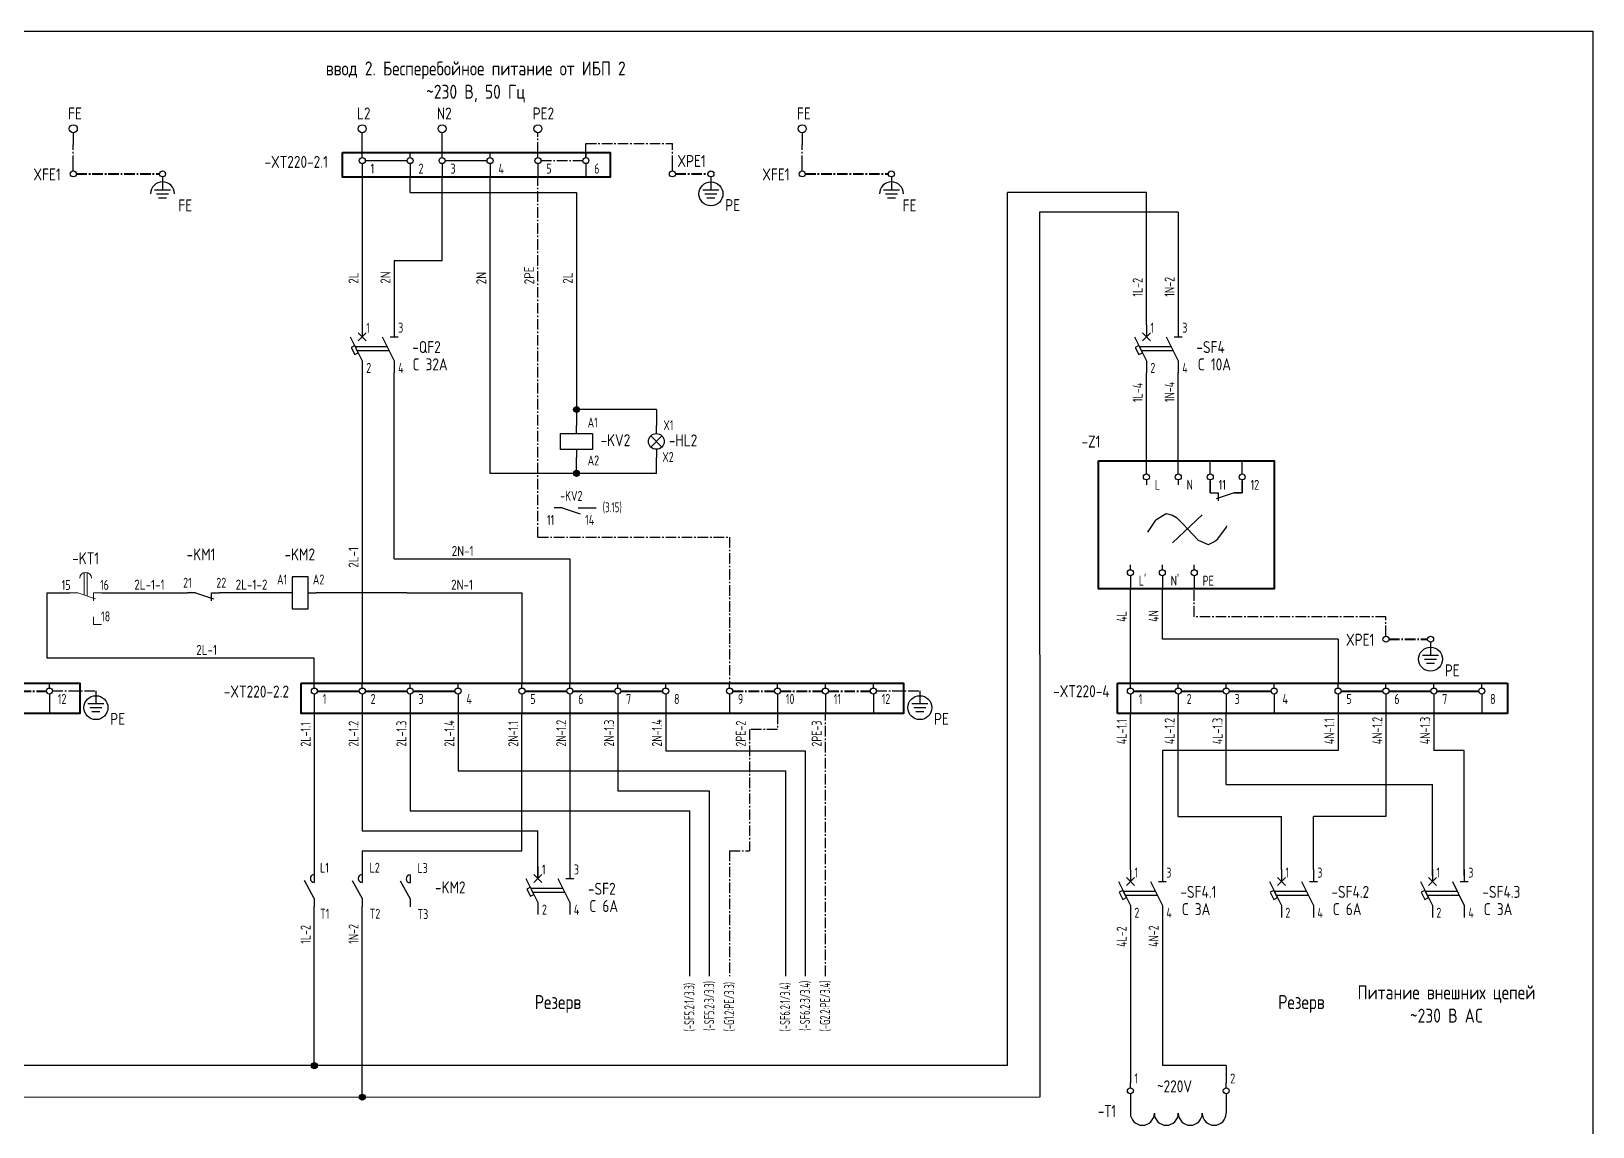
# Model space of a CAD drawing. Header units: millimetres. Extents: x 98 to 20644, y -7467 to -6136.
# Drawn here: x 295.9 to 687, y -7326.4 to -7052.1 of the extents above; entities that cross this region are included whole.
import ezdxf

# ---------------------------------------------------------------- set-up
doc = ezdxf.new("R2010")
doc.units = ezdxf.units.MM
doc.set_wipeout_variables(frame=1)
doc.linetypes.add('EPL_DASHLONGDOT', pattern=[1, 0.66, -0.12, 0.1, -0.12])
doc.layers.add('EPLAN108', color=5, linetype='Continuous', lineweight=30)
for name, color, linetype in [('Временный', 6, 'Continuous'), ('КИА_МАРКИРОВКА', 2, 'Continuous'), ('КИА_НАКЛЕЙКИ', 1, 'Continuous')]:
    doc.layers.add(name, color=color, linetype=linetype)
doc.styles.add('GOST 2.304 type A', font='')
doc.styles.add('GOST-A 3-1', font='', dxfattribs={"height": 3})
doc.styles.add('GOSTA-2.5-1', font='', dxfattribs={"width": 0.9, "height": 2.5})
doc.styles.get('GOST 2.304 type A').set_extended_font_data('GOST 2.304 type A')
doc.styles.get('GOST-A 3-1').set_extended_font_data('GOST type A')
doc.styles.get('GOSTA-2.5-1').set_extended_font_data('GOST Type AU')

# ---------------------------------------------------------------- blocks, each defined once
blk = doc.blocks.new('A$C5C8D51D3')
at = {"lineweight": 25}
for p, q in [((4, 6), (4, 8)), ((4, 2), (4, 0))]:
    blk.add_line(p, q, dxfattribs=at)
blk.add_lwpolyline([(0, 6), (8, 6), (8, 2), (0, 2)], close=True, dxfattribs=at)
blk = doc.blocks.new('A$C2BF74EC9')
at = {"color": 0}
for p, q in [((2, 8.39), (2, 6.39)), ((0, 6.39), (4, 6.39)), ((0.5, 5.39), (3.5, 5.39)), ((1, 4.39), (3, 4.39))]:
    blk.add_line(p, q, dxfattribs=at)
at = {"style": 'GOST-A 3-1'}
blk.add_text('FE', height=3, dxfattribs=at).set_placement((4.81, 1))
blk = doc.blocks.new('A$C5C167954')
at = {"color": 0}
for p, q in [((0.75, 2.75), (0.75, 4)), ((0.75, 1.25), (0.75, 0))]:
    blk.add_line(p, q, dxfattribs=at)
blk.add_wipeout([(0.75, 2.75), (0.81, 2.75), (0.86, 2.74), (0.92, 2.73), (0.97, 2.72), (1.01, 2.7), (1.04, 2.69), (1.09, 2.67), (1.13, 2.65), (1.21, 2.6), (1.26, 2.55), (1.31, 2.5), (1.38, 2.41), (1.41, 2.35), (1.43, 2.31), (1.46, 2.23), (1.48, 2.18), (1.5, 2.08), (1.5, 2), (1.5, 1.94), (1.49, 1.87), (1.47, 1.8), (1.45, 1.73), (1.43, 1.69), (1.41, 1.64), (1.38, 1.59), (1.34, 1.54), (1.32, 1.51), (1.29, 1.48), (1.25, 1.44), (1.2, 1.4), (1.16, 1.37), (1.11, 1.34), (1.05, 1.31), (0.98, 1.28), (0.91, 1.27), (0.83, 1.25), (0.8, 1.25), (0.75, 1.25), (0.69, 1.25), (0.57, 1.27), (0.5, 1.29), (0.43, 1.32), (0.36, 1.36), (0.28, 1.42), (0.24, 1.45), (0.18, 1.51), (0.13, 1.57), (0.09, 1.64), (0.07, 1.69), (0.04, 1.75), (0.03, 1.79), (0.02, 1.84), (0.01, 1.9), (0, 1.96), (0, 2.02), (0, 2.08), (0.01, 2.13), (0.03, 2.2), (0.04, 2.25), (0.06, 2.3), (0.1, 2.37), (0.13, 2.42), (0.18, 2.49), (0.23, 2.55), (0.29, 2.6), (0.34, 2.63), (0.39, 2.66), (0.44, 2.68), (0.49, 2.7), (0.54, 2.72), (0.62, 2.74), (0.71, 2.75)], dxfattribs=at)
blk.add_circle((0.75, 2), 0.75, dxfattribs=at)
blk = doc.blocks.new('A$C2D160E4F')
at = {"color": 0}
for p, q in [((3, 9.56), (3, 8.31)), ((3, 8.31), (3, 6.31)), ((1, 6.31), (5, 6.31)), ((1.5, 5.31), (4.5, 5.31)), ((2, 4.31), (4, 4.31))]:
    blk.add_line(p, q, dxfattribs=at)
blk.add_circle((3, 5.31), 3, dxfattribs=at)
at = {"style": 'GOST-A 3-1'}
blk.add_text('PE', height=3, dxfattribs=at).set_placement((6.57, 1))
blk = doc.blocks.new('A$C14F311A8')
at = {"color": 30, "lineweight": 40, "ltscale": 4}
for p, q in [((4.03, 9.47), (14.53, 9.47)), ((16.03, 9.47), (26.53, 9.47)), ((28.03, 9.47), (38.53, 9.47))]:
    blk.add_line(p, q, dxfattribs=at)
at = {"color": 5, "lineweight": 40, "ltscale": 8}
for p, q in [((56.03, 9.47), (66.53, 9.47)), ((68.03, 9.47), (78.53, 9.47)), ((80.03, 9.47), (90.53, 9.47))]:
    blk.add_line(p, q, dxfattribs=at)
at = {"color": 3, "linetype": 'EPL_DASHLONGDOT', "lineweight": 40, "ltscale": 4}
blk.add_line((108.03, 9.47), (118.53, 9.47), dxfattribs=at)
at = {"color": 3, "linetype": 'EPL_DASHLONGDOT', "lineweight": 25, "ltscale": 4}
blk.add_line((144.02, 9.55), (154.92, 9.55), dxfattribs=at)
at = {"color": 0}
blk.add_blockref('A$C2D160E4F', (151.92, 0), dxfattribs=at)
for p in [(2.53, 7.47), (14.53, 7.47), (26.53, 7.47), (38.53, 7.47), (54.53, 7.47), (66.53, 7.47), (78.53, 7.47), (90.53, 7.47), (106.53, 7.47), (118.53, 7.47)]:
    blk.add_blockref('A$C5C167954', p, dxfattribs=at)
at = {"color": 3, "linetype": 'EPL_DASHLONGDOT', "lineweight": 40, "ltscale": 4}
blk.add_line((120.03, 9.47), (130.53, 9.47), dxfattribs=at)
at = {"color": 0}
for p, q in [((3.28, 7.47), (3.28, 3.84)), ((15.28, 7.47), (15.28, 3.84)), ((27.28, 7.47), (27.28, 3.84)), ((39.28, 7.47), (39.28, 3.84)), ((55.28, 7.47), (55.28, 3.84)), ((67.28, 7.47), (67.28, 3.84)), ((79.28, 7.47), (79.28, 3.84)), ((91.28, 7.47), (91.28, 3.84)), ((107.28, 7.47), (107.28, 3.84)), ((119.28, 7.47), (119.28, 3.84))]:
    blk.add_line(p, q, dxfattribs=at)
at = {"color": 0, "lineweight": 40}
blk.add_lwpolyline([(0, 11.47), (150.85, 11.47), (150.85, 3.84), (0, 3.84)], close=True, dxfattribs=at)
at = {"style": 'GOSTA-2.5-1', "width": 0.9}
for s, p in [('1', (5.37, 6.23)), ('2', (17.37, 6.23)), ('3', (29.37, 6.23)), ('4', (41.37, 6.23)), ('5', (57.37, 6.23)), ('6', (69.37, 6.23)), ('7', (81.37, 6.23)), ('8', (93.37, 6.23)), ('9', (109.37, 6.23)), ('10', (121.37, 6.23))]:
    blk.add_text(s, height=2.5, dxfattribs=at).set_placement(p)
at = {"color": 0}
blk.add_blockref('A$C5C167954', (130.53, 7.47), dxfattribs=at)
at = {"color": 3, "linetype": 'EPL_DASHLONGDOT', "lineweight": 40, "ltscale": 4}
blk.add_line((132.03, 9.47), (142.53, 9.47), dxfattribs=at)
at = {"color": 0}
blk.add_line((131.28, 7.47), (131.28, 3.84), dxfattribs=at)
at = {"style": 'GOSTA-2.5-1', "width": 0.9}
blk.add_text('11', height=2.5, dxfattribs=at).set_placement((133.37, 6.23))
at = {"color": 0}
blk.add_blockref('A$C5C167954', (142.53, 7.47), dxfattribs=at)
blk.add_line((143.28, 7.47), (143.28, 3.84), dxfattribs=at)
at = {"style": 'GOSTA-2.5-1', "width": 0.9}
blk.add_text('12', height=2.5, dxfattribs=at).set_placement((145.37, 6.23))
blk = doc.blocks.new('A$C1AB80E3A')
at = {"color": 0, "lineweight": 25}
for p, q in [((1.98, 5.98), (1.98, 8)), ((0.58, 2.6), (3.38, 5.4)), ((0.58, 5.4), (3.38, 2.6)), ((1.98, 2.02), (1.98, 0))]:
    blk.add_line(p, q, dxfattribs=at)
blk.add_circle((1.98, 4), 1.98, dxfattribs=at)
blk = doc.blocks.new('A$C2EC3666A')
h = blk.add_hatch(color=7)
h.dxf.hatch_style = 1
edge = h.paths.add_edge_path()
edge.add_arc((0, 0), 0.75, 0, 360)
at = {"color": 0}
blk.add_circle((0, 0), 0.75, dxfattribs=at)
blk = doc.blocks.new('A$C62F66887')
at = {"color": 0, "lineweight": 20}
for p, q in [((3.6, 7.48), (3.6, 13)), ((4.4, 13), (4.4, 7.23)), ((0, 8), (2, 8)), ((2, 8), (6.5, 6.5)), ((6, 6), (6, 8)), ((6, 8), (8, 8)), ((6, 2), (6, 0)), ((6, 0), (8, 0))]:
    blk.add_line(p, q, dxfattribs=at)
blk.add_arc((4, 11.6), 1.5, 0, 180, dxfattribs=at)
blk = doc.blocks.new('A$C3D920043')
at = {"lineweight": 25}
for p, q in [((2, 2), (0, 2)), ((2, 2), (6.5, 0.5)), ((6, 0), (6, 2)), ((6, 2), (8, 2))]:
    blk.add_line(p, q, dxfattribs=at)
blk = doc.blocks.new('A$C11D95457')
at = {"lineweight": 25, "ltscale": 4}
for p, q in [((3, 12), (3, 9)), ((11, 12), (11, 9)), ((0, 9), (3, 3)), ((2, 10), (4, 8)), ((4, 10), (2, 8)), ((8, 9), (11, 3)), ((9.25, 6.5), (1.25, 6.5)), ((9.75, 5.5), (1.75, 5.5)), ((3, 3), (3, 0)), ((11, 3), (11, 0))]:
    blk.add_line(p, q, dxfattribs=at)
at = {"lineweight": 25}
blk.add_line((10, 9), (12, 9), dxfattribs=at)
at = {"lineweight": 25, "ltscale": 4}
blk.add_lwpolyline([(1.11, 4.55), (2, 5), (1.11, 6.79), (0.21, 6.34)], close=True, dxfattribs=at)

msp = doc.modelspace()

# ---------------------------------------------------------------- linework, layer by layer
for p, q in [((118, -7052.07), (687, -7052.07)), ((687, -7052.07), (687, -7462.07)), ((589.16, -7173.18), (581.78, -7180.2))]:
    msp.add_line(p, q)
at = {"color": 7, "linetype": 'Continuous', "lineweight": 25, "ltscale": 4}
for p, q in [((306.46, -7077.47), (306.46, -7080.47)), ((489, -7077.47), (489, -7080.47))]:
    msp.add_line(p, q, dxfattribs=at)
at = {"color": 30, "lineweight": 25, "ltscale": 4}
for p, q in [((378.82, -7082.47), (378.82, -7077.47)), ((379.57, -7084.47), (390.07, -7084.47)), ((378.82, -7088.64), (378.82, -7125.56)), ((390.82, -7092.47), (390.82, -7088.64)), ((390.82, -7092.47), (432.48, -7092.47)), ((432.48, -7092.47), (432.48, -7150.77)), ((575.2, -7092.47), (540.41, -7092.47)), ((540.41, -7311.05), (540.41, -7092.47)), ((575.2, -7125.56), (575.2, -7092.47)), ((378.82, -7137.56), (378.82, -7215.27)), ((575.2, -7159.65), (575.2, -7137.56)), ((452.48, -7146.77), (432.48, -7146.77)), ((452.48, -7146.77), (452.48, -7150.77)), ((299.79, -7192.66), (305.55, -7192.66)), ((299.79, -7192.66), (299.79, -7208.99)), ((313.55, -7192.65), (335.04, -7192.66)), ((359.25, -7192.66), (343.04, -7192.66)), ((299.79, -7208.99), (366.82, -7208.99)), ((366.82, -7222.9), (366.82, -7263.09)), ((571.2, -7261.98), (571.2, -7222.9)), ((583.2, -7248.69), (583.2, -7222.9)), ((595.2, -7240.69), (595.2, -7222.9)), ((402.82, -7237.25), (484.82, -7237.25)), ((484.82, -7237.25), (484.82, -7288.65)), ((595.2, -7240.69), (646.83, -7240.69)), ((646.83, -7263.48), (646.83, -7240.69)), ((390.82, -7247.25), (460.82, -7247.25)), ((460.82, -7247.25), (460.82, -7288.65)), ((583.2, -7248.69), (609.02, -7248.69)), ((609.02, -7261.98), (609.02, -7248.69)), ((378.82, -7252.25), (422.82, -7252.25)), ((422.82, -7264.2), (422.82, -7252.25)), ((366.82, -7311.05), (366.82, -7271.2)), ((571.2, -7273.98), (571.2, -7315.37)), ((540.41, -7311.05), (160.48, -7311.05))]:
    msp.add_line(p, q, dxfattribs=at)
at = {"color": 5, "lineweight": 25, "ltscale": 8}
for p, q in [((398.82, -7082.47), (398.82, -7077.47)), ((399.57, -7084.47), (410.07, -7084.47)), ((398.82, -7109.56), (398.82, -7088.64)), ((410.82, -7162.77), (410.82, -7088.64)), ((583.2, -7097.36), (548.41, -7097.36)), ((548.41, -7097.36), (548.48, -7318.93)), ((583.2, -7097.36), (583.2, -7125.56)), ((398.82, -7109.56), (386.82, -7109.56)), ((386.82, -7109.56), (386.82, -7125.56)), ((386.82, -7184.21), (386.82, -7137.56)), ((583.2, -7159.65), (583.2, -7137.56)), ((432.48, -7162.77), (432.48, -7158.77)), ((452.48, -7162.77), (452.48, -7158.77)), ((452.48, -7162.77), (410.82, -7162.77)), ((386.82, -7184.21), (430.82, -7184.21)), ((430.82, -7184.21), (430.82, -7215.27)), ((579.2, -7204.29), (579.2, -7191.65)), ((389.95, -7192.66), (367.25, -7192.66)), ((389.95, -7192.66), (418.82, -7192.66)), ((418.82, -7192.66), (418.82, -7215.27)), ((623.2, -7204.29), (579.2, -7204.29)), ((623.2, -7222.9), (623.2, -7232.13)), ((635.2, -7222.9), (635.2, -7248.69)), ((647.2, -7222.9), (647.2, -7232.13)), ((454.82, -7232.25), (489.82, -7232.25)), ((489.82, -7288.65), (489.82, -7232.25)), ((623.2, -7232.13), (579.2, -7232.13)), ((579.2, -7232.13), (579.2, -7261.98)), ((654.83, -7232.13), (647.2, -7232.13)), ((654.83, -7263.48), (654.83, -7232.13)), ((442.82, -7242.25), (465.82, -7242.25)), ((465.82, -7288.65), (465.82, -7242.25)), ((635.2, -7248.69), (617.02, -7248.69)), ((617.02, -7261.98), (617.02, -7248.69)), ((378.82, -7257.25), (418.82, -7257.25)), ((378.82, -7257.25), (378.82, -7263.2)), ((378.84, -7318.99), (378.82, -7271.2)), ((579.2, -7273.98), (579.2, -7311.05)), ((595.2, -7311.05), (579.2, -7311.05)), ((548.41, -7318.93), (172.49, -7319.05))]:
    msp.add_line(p, q, dxfattribs=at)
at = {"color": 3, "linetype": 'EPL_DASHLONGDOT', "lineweight": 25, "ltscale": 4}
for p, q in [((422.82, -7082.47), (422.82, -7077.47)), ((306.46, -7085.79), (306.46, -7080.47)), ((434.82, -7082.47), (434.82, -7080.14)), ((434.82, -7080.14), (456.49, -7080.14)), ((456.49, -7085.79), (456.49, -7080.14)), ((489, -7085.79), (489, -7080.47)), ((423.57, -7084.47), (434.07, -7084.47)), ((422.82, -7178.77), (422.82, -7088.64)), ((422.82, -7178.77), (470.82, -7178.77)), ((470.82, -7178.77), (470.82, -7215.27)), ((470.82, -7257.25), (475.82, -7257.25)), ((470.82, -7257.25), (470.82, -7288.65))]:
    msp.add_line(p, q, dxfattribs=at)
at = {"color": 0}
for p, q in [((378.82, -7083.72), (378.82, -7082.47)), ((390.82, -7083.72), (390.82, -7082.47)), ((398.82, -7083.72), (398.82, -7082.47)), ((398.82, -7082.47), (426.52, -7082.47)), ((410.82, -7083.72), (410.82, -7082.47)), ((422.82, -7083.72), (422.82, -7082.47)), ((434.82, -7083.72), (434.82, -7082.47)), ((434.82, -7082.47), (434.82, -7083.72)), ((306.46, -7087.04), (306.46, -7085.79)), ((378.82, -7085.22), (378.82, -7088.64)), ((390.82, -7085.22), (390.82, -7088.64)), ((398.82, -7085.22), (398.82, -7088.64)), ((410.82, -7085.22), (410.82, -7088.64)), ((422.82, -7085.22), (422.82, -7088.64)), ((434.82, -7085.22), (434.82, -7088.64)), ((456.49, -7087.04), (456.49, -7085.79)), ((489, -7087.04), (489, -7085.79)), ((328.81, -7088.54), (328.81, -7089.79)), ((328.81, -7089.79), (328.81, -7091.79)), ((511.35, -7088.54), (511.35, -7089.79)), ((326.81, -7091.79), (330.81, -7091.79)), ((327.31, -7092.79), (330.31, -7092.79)), ((327.81, -7093.79), (329.81, -7093.79)), ((591.2, -7167.65), (593.2, -7167.65)), ((597.2, -7167.65), (592.7, -7169.15)), ((593.2, -7167.65), (593.2, -7169.65)), ((599.2, -7167.65), (597.2, -7167.65)), ((366.82, -7269.2), (364.32, -7264.7)), ((366.82, -7263.2), (366.82, -7265.2)), ((376.32, -7264.7), (378.82, -7269.2)), ((378.82, -7263.2), (378.82, -7265.2)), ((388.31, -7264.81), (390.82, -7269.3)), ((390.81, -7263.31), (390.81, -7265.31)), ((366.82, -7269.2), (366.82, -7271.2)), ((378.82, -7269.2), (378.82, -7271.2)), ((390.82, -7269.3), (390.82, -7271.3))]:
    msp.add_line(p, q, dxfattribs=at)
at = {"color": 3, "linetype": 'EPL_DASHLONGDOT', "lineweight": 40, "ltscale": 4}
for p, q in [((307.21, -7087.79), (328.06, -7087.79)), ((457.24, -7087.79), (465.4, -7087.79)), ((489.75, -7087.79), (510.6, -7087.79)), ((635.95, -7204.29), (645.63, -7204.29))]:
    msp.add_line(p, q, dxfattribs=at)
at = {"color": 1, "linetype": 'Continuous', "lineweight": 25, "ltscale": 4}
for p, q in [((591.2, -7167.65), (591.2, -7164.65)), ((591.2, -7165.65), (591.2, -7167.65)), ((591.2, -7167.65), (593.2, -7167.65)), ((597.2, -7167.65), (599.2, -7167.65)), ((599.2, -7167.65), (599.2, -7164.65)), ((599.2, -7165.65), (599.2, -7167.65))]:
    msp.add_line(p, q, dxfattribs=at)
at = {"lineweight": 25}
for p, q in [((428.92, -7171.41), (426.92, -7171.41)), ((428.92, -7171.41), (433.42, -7172.91)), ((432.92, -7171.41), (434.92, -7171.41)), ((434.92, -7171.41), (437.44, -7171.41))]:
    msp.add_line(p, q, dxfattribs=at)
at = {"color": 0, "lineweight": 40}
for p, q in [((567.93, -7222.9), (567.93, -7215.27)), ((665.67, -7215.27), (665.67, -7222.9)), ((665.67, -7222.9), (567.93, -7222.9))]:
    msp.add_line(p, q, dxfattribs=at)
at = {"color": 30, "lineweight": 40, "ltscale": 4}
for p, q in [((571.95, -7217.27), (582.45, -7217.27)), ((583.95, -7217.27), (594.45, -7217.27)), ((595.95, -7217.27), (606.45, -7217.27))]:
    msp.add_line(p, q, dxfattribs=at)
at = {"color": 5, "lineweight": 40, "ltscale": 8}
for p, q in [((623.95, -7217.27), (634.45, -7217.27)), ((635.95, -7217.27), (646.45, -7217.27)), ((647.95, -7217.27), (658.45, -7217.27))]:
    msp.add_line(p, q, dxfattribs=at)
at = {"color": 0, "lineweight": 40}
for points in [[(373.91, -7082.47), (440.91, -7082.47), (440.91, -7088.64), (373.91, -7088.64)], [(563.2, -7159.65), (607.2, -7159.65), (607.2, -7191.65), (563.2, -7191.65)]]:
    msp.add_lwpolyline(points, close=True, dxfattribs=at)
msp.add_lwpolyline([(575.56, -7177.47), (577.57, -7174.45), (577.8, -7174.24), (580.12, -7172.79), (580.18, -7172.79), (581.78, -7173.26), (582.76, -7173.85), (584.56, -7175.63), (585.47, -7176.69), (588.19, -7179.53), (590.7, -7180.59), (590.76, -7180.59), (592.26, -7179.87), (593.14, -7179.14), (595.24, -7176.23), (595.38, -7175.91)])
at = {"color": 3, "linetype": 'EPL_DASHLONGDOT', "lineweight": 25, "ltscale": 4}
msp.add_lwpolyline([(635.2, -7203.54), (635.2, -7198.65), (587.2, -7198.65), (587.2, -7191.65)], dxfattribs=at)
at = {"color": 7, "linetype": 'Continuous', "lineweight": 25, "ltscale": 4}
for centre in [(306.46, -7076.47), (378.82, -7076.47), (398.82, -7076.47), (422.82, -7076.47), (489, -7076.47)]:
    msp.add_circle(centre, 1, dxfattribs=at)
at = {"color": 0}
for centre in [(378.82, -7084.47), (390.82, -7084.47), (398.82, -7084.47), (410.82, -7084.47), (422.82, -7084.47), (434.82, -7084.47), (306.46, -7087.79), (328.81, -7087.79), (456.49, -7087.79), (466.15, -7087.79), (489, -7087.79), (511.35, -7087.79), (635.2, -7204.29), (646.38, -7204.29)]:
    msp.add_circle(centre, 0.75, dxfattribs=at)
for centre, radius, start, end in [((328.81, -7092.79), 3, 0, 180), ((511.35, -7092.79), 3, 0, 180), ((366.82, -7264.2), 1, 90, 270), ((378.82, -7264.2), 1, 90, 270), ((390.81, -7264.31), 1, 90, 270), ((574.2, -7322.99), 3, 180, 0), ((580.2, -7322.99), 3, 180, 0), ((586.2, -7322.99), 3, 180, 0), ((592.2, -7322.99), 3, 180, 0)]:
    msp.add_arc(centre, radius, start, end, dxfattribs=at)

# ---------------------------------------------------------------- block references
for name, p in [('A$C2D160E4F', (463.15, -7098.1)), ('A$C2BF74EC9', (509.35, -7098.18)), ('A$C11D95457', (375.82, -7137.56)), ('A$C11D95457', (572.2, -7137.56)), ('A$C2EC3666A', (432.48, -7146.77)), ('A$C5C8D51D3', (428.48, -7158.77)), ('A$C1AB80E3A', (450.5, -7158.77)), ('A$C2EC3666A', (432.48, -7162.77)), ('A$C3D920043', (335.04, -7194.66)), ('A$C14F311A8', (157.21, -7226.74)), ('A$C11D95457', (419.82, -7273.2)), ('A$C11D95457', (568.2, -7273.98)), ('A$C11D95457', (606.02, -7273.98)), ('A$C11D95457', (643.83, -7273.98)), ('A$C2EC3666A', (366.82, -7311.05)), ('A$C5C167954', (594.45, -7319.37)), ('A$C2EC3666A', (378.82, -7318.96))]:
    msp.add_blockref(name, p, dxfattribs=at)
msp.add_blockref('A$C62F66887', (305.55, -7200.65))
at = {"color": 0, "xscale": -1, "rotation": 90}
msp.add_blockref('A$C5C8D51D3', (367.25, -7188.66), dxfattribs=at)

# ---------------------------------------------------------------- texts
at = {"style": 'GOST-A 3-1'}
for s, p in [('FE', (305.15, -7074.16)), ('L2', (377.5, -7074.16)), ('N2', (397.5, -7074.16)), ('PE2', (421.5, -7074.16)), ('FE', (487.69, -7074.16)), ('FE', (332.77, -7097.18)), ('XPE1', (625.19, -7205.93)), ('~220V', (577.86, -7317.74))]:
    msp.add_text(s, height=3, dxfattribs=at).set_placement(p)
at = {"style": 'GOSTA-2.5-1'}
for s, width, p in [('1', 0.9, (380.92, -7087.71)), ('2', 0.9, (392.92, -7087.71)), ('3', 0.9, (400.92, -7087.71)), ('4', 0.9, (412.92, -7087.71)), ('5', 0.9, (424.92, -7087.71)), ('6', 0.9, (436.92, -7087.71)), ('1', 0.9, (379.82, -7127.56)), ('3', 0.9, (387.82, -7127.56)), ('1', 0.9, (576.2, -7127.56)), ('3', 0.9, (584.2, -7127.56)), ('2', 0.9, (379.82, -7137.61)), ('4', 0.9, (387.82, -7137.61)), ('2', 0.9, (576.2, -7137.61)), ('4', 0.9, (584.2, -7137.61)), ('A1', 0.9, (435.27, -7151.29)), ('X1', 0.9, (454.23, -7151.96)), ('A2', 0.9, (435.27, -7160.79)), ('X2', 0.9, (453.95, -7159.92)), ('-KV2', 0.9, (428.38, -7169.66)), ('(3.15)', 0.8, (439.03, -7172.5)), ('11', 0.9, (425.09, -7175.68)), ('14', 0.9, (434.64, -7175.68)), ('15', 0.9, (303.54, -7191.96)), ('16', 0.9, (313.15, -7191.96)), ('21', 0.9, (333.96, -7191.41)), ('22', 0.9, (342.28, -7191.41)), ('A1', 0.9, (357.48, -7190.59)), ('A2', 0.9, (366.45, -7190.59)), ('18', 0.9, (313.41, -7199.83)), ('L1', 0.9, (368.25, -7262.76)), ('L2', 0.9, (380.66, -7262.76)), ('L3', 0.9, (392.65, -7262.86)), ('1', 0.9, (423.82, -7263.2)), ('3', 0.9, (431.82, -7263.2)), ('1', 0.9, (572.2, -7263.98)), ('3', 0.9, (580.2, -7263.98)), ('1', 0.9, (610.02, -7263.98)), ('3', 0.9, (618.02, -7263.98)), ('1', 0.9, (647.83, -7263.98)), ('3', 0.9, (655.83, -7263.98)), ('T1', 0.9, (368.25, -7274.28)), ('T2', 0.9, (380.66, -7274.28)), ('T3', 0.9, (392.65, -7274.38)), ('2', 0.9, (423.82, -7273.25)), ('4', 0.9, (431.82, -7273.25)), ('2', 0.9, (572.2, -7274.03)), ('4', 0.9, (580.2, -7274.03)), ('2', 0.9, (610.02, -7274.03)), ('4', 0.9, (618.02, -7274.03)), ('2', 0.9, (647.83, -7274.03)), ('4', 0.9, (655.83, -7274.03))]:
    msp.add_text(s, height=2.5, dxfattribs=dict(at, width=width)).set_placement(p)
at = {"color": 7, "style": 'GOST-A 3-1'}
for s, p in [('C 32A', (391.4, -7136.97)), ('C 10A', (588.07, -7136.97)), ('C 6A', (435.69, -7272.6)), ('C 3A', (584.07, -7273.38)), ('C 6A', (621.88, -7273.38)), ('C 3A', (659.7, -7273.38))]:
    msp.add_text(s, height=3, dxfattribs=at).set_placement(p)
at = {"layer": 'EPLAN108', "color": 7, "insert": (407.24, -7064.78), "char_height": 3.5, "attachment_point": 5, "style": 'GOST 2.304 type A'}
msp.add_mtext('ввод 2. Бесперебойное питание от ИБП 2  \\P~230 B, 50 Гц', dxfattribs=at)
at = {"layer": 'EPLAN108', "color": 7, "char_height": 3.5, "width": 44.5467, "attachment_point": 5, "style": 'GOST 2.304 type A'}
for s, insert in [('Резерв', (427.83, -7295.63)), ('Резерв', (614.03, -7295.63)), ('Питание внешних цепей ~230 В AC', (650.35, -7295.63))]:
    msp.add_mtext(s, dxfattribs=dict(at, insert=insert))
at = {"layer": 'Временный', "style": 'GOSTA-2.5-1', "width": 0.7}
for s, p in [('(-SF5.2:1/3.3)', (461.96, -7302.49)), ('(-SF5.2:3/3.3)', (466.96, -7302.33)), ('(-G1.2:PE/3.3)', (471.96, -7302.49)), ('(-SF6.2:1/3.4)', (485.96, -7302.49)), ('(-SF6.2:3/3.4)', (490.96, -7302.33)), ('(-G2.2:PE/3.4)', (495.96, -7302.49))]:
    msp.add_text(s, height=2.5, rotation=90, dxfattribs=at).set_placement(p)
at = {"layer": 'КИА_МАРКИРОВКА', "style": 'GOSTA-2.5-1'}
for s, p in [('2L', (377.88, -7115.29)), ('2N', (385.88, -7115.29)), ('2N', (409.88, -7115.44)), ('2PE', (421.88, -7115.44)), ('2L', (431.54, -7115.29)), ('2L-1', (377.88, -7186.4))]:
    msp.add_text(s, height=2.5, rotation=90, dxfattribs=at).set_placement(p)
at = {"layer": 'КИА_МАРКИРОВКА', "style": 'GOSTA-2.5-1', "width": 0.9}
for s, p in [('1N-2', (582.26, -7118.53)), ('1L-2', (574.26, -7118.52)), ('1L-4', (574.26, -7144.92)), ('1N-4', (582.26, -7144.92)), ('4L', (570.26, -7199.94)), ('4N', (578.26, -7199.94)), ('4L-1.1', (570.27, -7230.58)), ('4L-1.2', (582.27, -7230.58)), ('4L-1.3', (594.27, -7230.58)), ('4N-1.1', (622.27, -7230.58)), ('4N-1.2', (634.27, -7230.58)), ('4N-1.3', (646.27, -7230.58)), ('1L-2', (365.88, -7280.55)), ('1N-2', (377.88, -7280.56)), ('4L-2', (570.26, -7281.34)), ('4N-2', (578.26, -7281.34))]:
    msp.add_text(s, height=2.5, rotation=90, dxfattribs=at).set_placement(p)
at = {"layer": 'КИА_МАРКИРОВКА', "style": 'GOSTA-2.5-1'}
for s, p in [('2N-1', (401.23, -7183.45)), ('2L-1-1', (321.73, -7191.89)), ('2L-1-2', (347.12, -7191.89)), ('2N-1', (401.08, -7191.9)), ('2L-1', (337.24, -7208.23))]:
    msp.add_text(s, height=2.5, dxfattribs=at).set_placement(p)
at = {"layer": 'КИА_НАКЛЕЙКИ', "style": 'GOST-A 3-1'}
for s, p in [('-XT220-2.1', (354.32, -7086.28)), ('XPE1', (457.74, -7086.06)), ('XFE1', (296.46, -7089.42)), ('XFE1', (478.99, -7089.42)), ('-QF2', (391.34, -7132.65)), ('-SF4', (587.72, -7132.65)), ('-KV2', (438.48, -7155.96)), ('-HL2', (455.6, -7156.01)), ('-Z1', (558.94, -7156.31)), ('-KT1', (306.17, -7185.54)), ('-KМ1', (334.83, -7184.57)), ('-KM2', (359.34, -7184.57)), ('-XT220-2.2', (344.14, -7218.9)), ('-XT220-4', (551.84, -7218.81)), ('-KM2', (397.03, -7267.94)), ('-SF2', (435.34, -7268.28)), ('-SF4.1', (583.72, -7269.06)), ('-SF4.2', (621.54, -7269.06)), ('-SF4.3', (659.35, -7269.06)), ('-Т1', (563.06, -7323.93))]:
    msp.add_text(s, height=3, dxfattribs=at).set_placement(p)

# ---------------------------------------------------------------- next in the draw order: linework, layer by layer
at = {"color": 5, "lineweight": 25, "ltscale": 8}
msp.add_line((595.2, -7311.05), (595.2, -7315.37), dxfattribs=at)
at = {"color": 0}
msp.add_line((595.2, -7319.37), (595.2, -7322.99), dxfattribs=at)

# ---------------------------------------------------------------- next in the draw order: block references
for name, p in [('A$C5C167954', (574.45, -7165.65)), ('A$C5C167954', (582.45, -7165.65)), ('A$C5C167954', (590.45, -7165.65)), ('A$C5C167954', (598.45, -7165.65)), ('A$C5C167954', (570.45, -7189.65)), ('A$C5C167954', (578.45, -7189.65)), ('A$C5C167954', (586.45, -7189.65)), ('A$C14F311A8', (363.54, -7226.74)), ('A$C5C167954', (570.45, -7219.27)), ('A$C5C167954', (582.45, -7219.27)), ('A$C5C167954', (594.45, -7219.27)), ('A$C5C167954', (606.45, -7219.27)), ('A$C5C167954', (622.45, -7219.27)), ('A$C5C167954', (634.45, -7219.27)), ('A$C5C167954', (646.45, -7219.27)), ('A$C5C167954', (658.45, -7219.27)), ('A$C5C167954', (570.45, -7319.37))]:
    msp.add_blockref(name, p, dxfattribs=at)

# ---------------------------------------------------------------- next in the draw order: texts
at = {"style": 'GOSTA-2.5-1', "width": 0.9}
msp.add_text('2', height=2.5, dxfattribs=at).set_placement((596.2, -7315.53))

# ---------------------------------------------------------------- next in the draw order: linework, layer by layer
at = {"color": 0}
for p, q in [((575.2, -7161.65), (575.2, -7159.65)), ((583.2, -7161.65), (583.2, -7159.65)), ((591.2, -7161.65), (591.2, -7159.65)), ((599.2, -7161.65), (599.2, -7159.65)), ((591.2, -7165.65), (591.2, -7167.65)), ((599.2, -7165.65), (599.2, -7167.65)), ((571.2, -7189.65), (571.2, -7191.65)), ((579.2, -7189.65), (579.2, -7191.65)), ((587.2, -7189.65), (587.2, -7191.65)), ((571.2, -7219.27), (571.2, -7222.9)), ((583.2, -7219.27), (583.2, -7222.9)), ((595.2, -7219.27), (595.2, -7222.9)), ((607.2, -7219.27), (607.2, -7222.9)), ((623.2, -7219.27), (623.2, -7222.9)), ((635.2, -7219.27), (635.2, -7222.9)), ((647.2, -7219.27), (647.2, -7222.9)), ((659.2, -7219.27), (659.2, -7222.9)), ((571.2, -7319.37), (571.2, -7322.99))]:
    msp.add_line(p, q, dxfattribs=at)
at = {"color": 30, "lineweight": 25, "ltscale": 4}
for p, q in [((571.2, -7215.27), (571.2, -7191.65)), ((366.82, -7215.27), (366.82, -7209.02)), ((378.82, -7222.9), (378.82, -7252.25)), ((390.82, -7222.9), (390.82, -7247.25)), ((402.82, -7222.9), (402.82, -7237.25))]:
    msp.add_line(p, q, dxfattribs=at)
at = {"color": 5, "lineweight": 25, "ltscale": 8}
for p, q in [((623.2, -7204.29), (623.2, -7215.27)), ((418.82, -7257.25), (418.82, -7222.9)), ((430.82, -7222.9), (430.82, -7262.7)), ((442.82, -7222.9), (442.82, -7242.25)), ((454.82, -7222.9), (454.82, -7232.25))]:
    msp.add_line(p, q, dxfattribs=at)
at = {"color": 0, "lineweight": 40}
msp.add_line((567.93, -7215.27), (665.67, -7215.27), dxfattribs=at)
at = {"color": 3, "linetype": 'EPL_DASHLONGDOT', "lineweight": 25, "ltscale": 4}
for p, q in [((482.82, -7222.9), (482.82, -7226.91)), ((494.82, -7288.65), (494.82, -7222.9)), ((475.82, -7226.91), (475.82, -7257.25)), ((482.82, -7226.91), (475.82, -7226.91))]:
    msp.add_line(p, q, dxfattribs=at)

# ---------------------------------------------------------------- next in the draw order: block references
at = {"color": 0}
msp.add_blockref('A$C2D160E4F', (643.38, -7214.6), dxfattribs=at)

# ---------------------------------------------------------------- next in the draw order: texts
at = {"style": 'GOSTA-2.5-1', "width": 0.9}
for s, p in [('L', (577.3, -7166.89)), ('N', (585.3, -7166.89)), ('11', (593.3, -7166.89)), ('12', (601.3, -7166.89)), ("L'", (573.3, -7190.89)), ("N'", (581.3, -7190.89)), ('PE', (589.3, -7190.89)), ('1', (573.3, -7220.51)), ('2', (585.3, -7220.51)), ('3', (597.3, -7220.51)), ('4', (609.3, -7220.51)), ('5', (625.3, -7220.51)), ('6', (637.3, -7220.51)), ('7', (649.3, -7220.51)), ('8', (661.3, -7220.51)), ('1', (572.2, -7315.53))]:
    msp.add_text(s, height=2.5, dxfattribs=at).set_placement(p)
at = {"layer": 'КИА_МАРКИРОВКА', "style": 'GOSTA-2.5-1', "width": 0.9}
for s, p in [('2L-1.1', (365.88, -7231.19)), ('2L-1.2', (377.88, -7231.19)), ('2L-1.3', (389.88, -7231.19)), ('2L-1.4', (401.88, -7231.19)), ('2N-1.1', (417.88, -7231.19)), ('2N-1.2', (429.88, -7231.19)), ('2N-1.3', (441.88, -7231.19)), ('2N-1.4', (453.88, -7231.19)), ('2PE-2', (474.88, -7231.19)), ('2PE-3', (493.88, -7231.19))]:
    msp.add_text(s, height=2.5, rotation=90, dxfattribs=at).set_placement(p)

doc.saveas('drawing.dxf')
